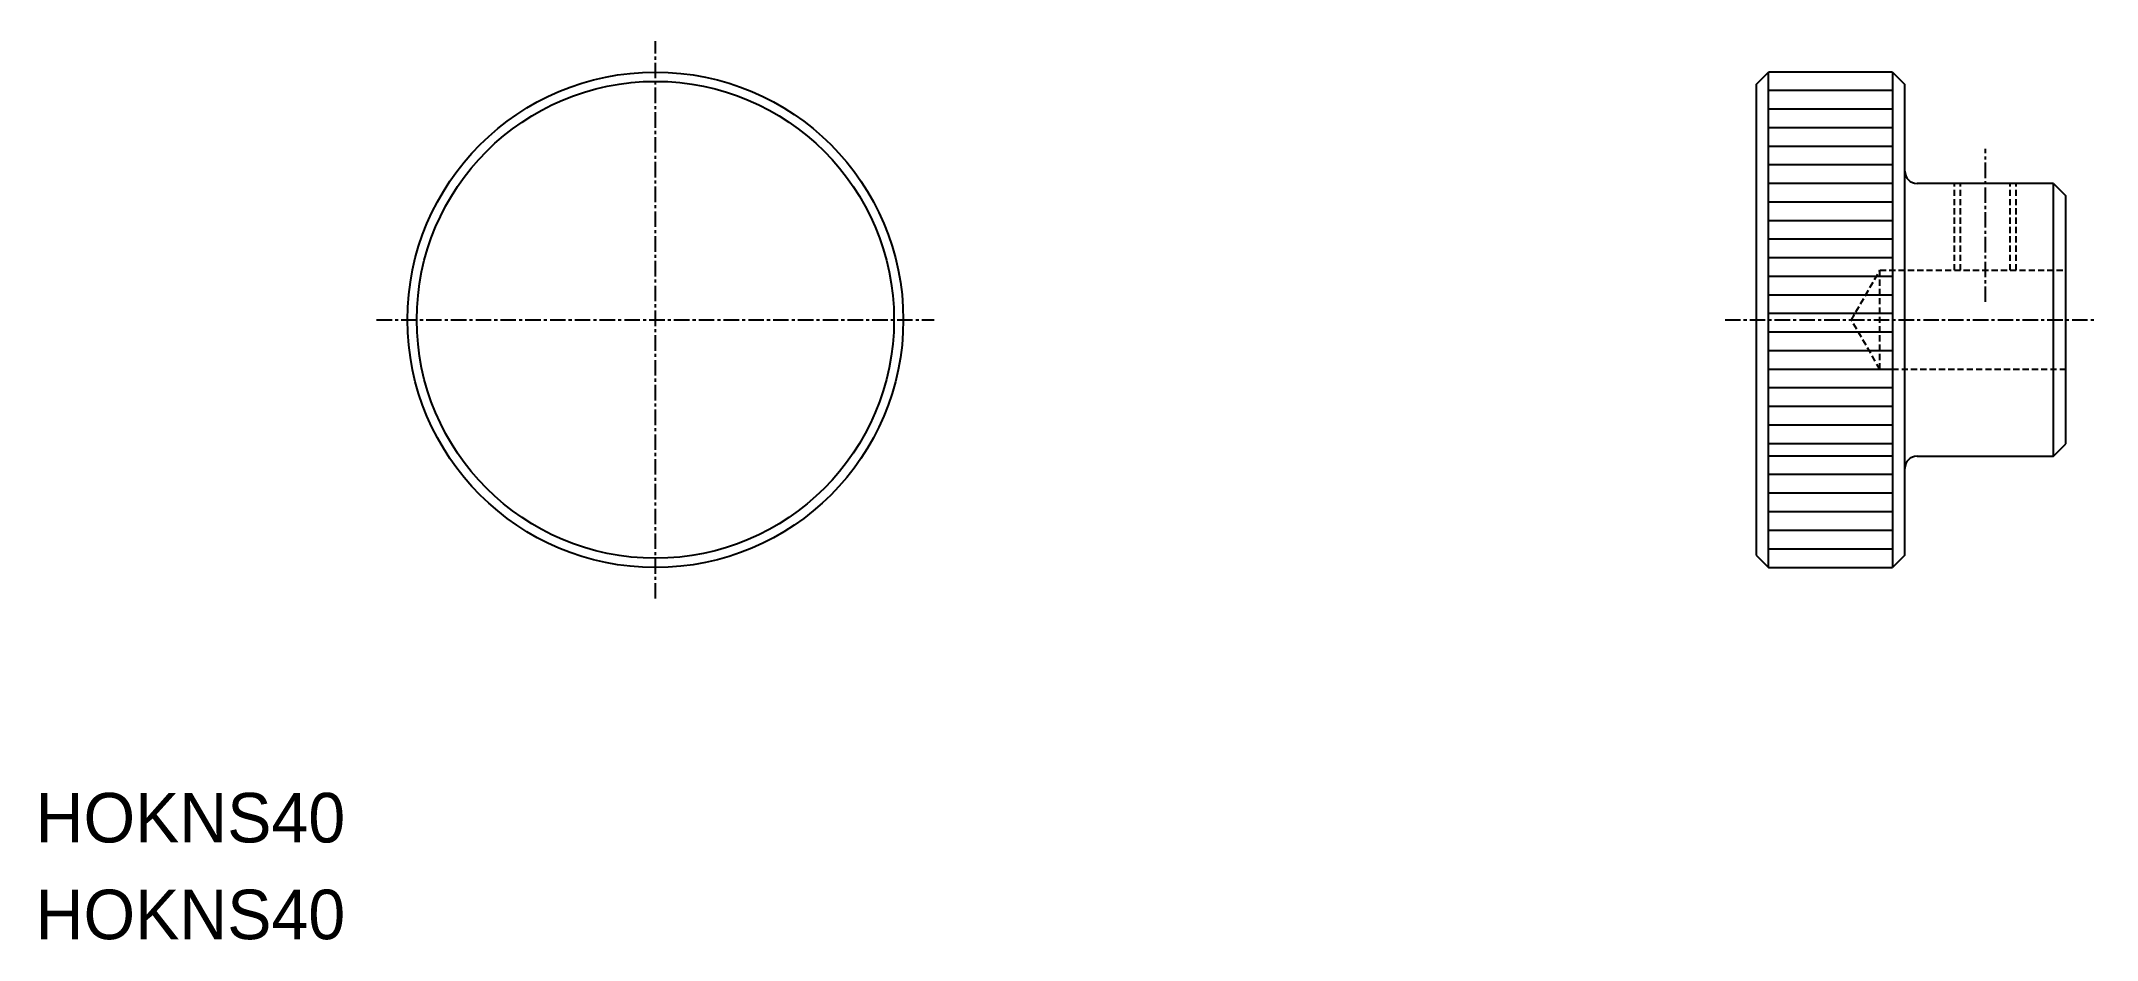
# Model space of a CAD drawing. Extents: x 0 to 166, y 0 to 72.
import ezdxf

# ---------------------------------------------------------------- set-up
doc = ezdxf.new("R2010")
doc.units = 0
doc.linetypes.add('CENTER', pattern=[2, 1.25, -0.25, 0.25, -0.25])
doc.linetypes.add('DASHED', pattern=[0.75, 0.5, -0.25])
doc.layers.get('0').update_dxf_attribs({"linetype": 'CONTINUOUS'})
doc.layers.add('CENTER', color=1, linetype='CENTER')

msp = doc.modelspace()

# ---------------------------------------------------------------- linework, layer by layer
at = {"color": 7, "linetype": 'CONTINUOUS'}
for p, q in [((138.8, 69), (139.8, 70)), ((139.8, 38.5), (139.8, 70)), ((149.8, 70), (139.8, 70)), ((149.8, 70), (150.8, 69)), ((149.8, 70), (149.8, 30)), ((138.8, 69), (138.8, 31)), ((149.8, 68.5), (139.8, 68.5)), ((150.8, 31), (150.8, 69)), ((150.8, 69), (150.8, 69)), ((149.8, 67), (139.8, 67)), ((149.8, 65.5), (139.8, 65.5)), ((149.8, 64), (139.8, 64)), ((149.8, 62.5), (139.8, 62.5)), ((149.8, 61), (139.8, 61)), ((162.8, 61), (151.8, 61)), ((162.8, 39), (162.8, 61)), ((162.8, 61), (163.8, 60)), ((163.8, 40), (163.8, 60)), ((149.8, 59.5), (139.8, 59.5)), ((149.8, 58), (139.8, 58)), ((149.8, 56.5), (139.8, 56.5)), ((149.8, 55), (139.8, 55)), ((139.8, 54.25), (139.8, 54.25)), ((149.8, 53.5), (139.8, 53.5)), ((149.8, 52), (139.8, 52)), ((149.8, 50.5), (139.8, 50.5)), ((149.8, 49), (139.8, 49)), ((149.8, 47.5), (139.8, 47.5)), ((139.8, 46.37), (139.8, 46.37)), ((149.8, 46), (139.8, 46)), ((149.8, 44.5), (139.8, 44.5)), ((149.8, 43), (139.8, 43)), ((149.8, 41.5), (139.8, 41.5)), ((149.8, 40), (139.8, 40)), ((162.8, 39), (163.8, 40)), ((149.8, 39), (139.8, 39)), ((139.8, 32.5), (139.8, 38.5)), ((151.8, 39), (162.8, 39)), ((149.8, 37.5), (139.8, 37.5)), ((149.8, 36), (139.8, 36)), ((149.8, 34.5), (139.8, 34.5)), ((149.8, 33), (139.8, 33)), ((139.8, 30), (139.8, 32.5)), ((138.8, 31), (139.8, 30)), ((139.8, 31.5), (149.8, 31.5)), ((139.8, 30), (149.8, 30)), ((150.8, 31), (149.8, 30)), ((150.8, 31), (150.8, 31))]:
    msp.add_line(p, q, dxfattribs=at)
at = {"color": 3, "linetype": 'DASHED'}
for p, q in [((154.8, 54), (154.8, 61)), ((155.3, 54), (155.3, 61)), ((159.3, 54), (159.3, 61)), ((159.8, 54), (159.8, 61)), ((146.49, 50), (148.8, 54)), ((148.8, 46), (148.8, 54)), ((148.8, 54), (163.8, 54)), ((148.8, 46), (146.49, 50)), ((163.8, 46), (148.8, 46))]:
    msp.add_line(p, q, dxfattribs=at)
at = {"color": 7, "linetype": 'CONTINUOUS'}
for radius in [20, 19.25]:
    msp.add_circle((50, 50), radius, dxfattribs=at)
for centre, start, end in [((151.8, 62), 180, 270), ((151.8, 38), 90, 180)]:
    msp.add_arc(centre, 1, start, end, dxfattribs=at)
at = {"layer": 'CENTER', "color": 1, "linetype": 'CENTER'}
for p, q in [((50, 27.5), (50, 72.5)), ((157.3, 51.44), (157.3, 63.79)), ((27.5, 50), (72.5, 50)), ((136.3, 50), (166.3, 50))]:
    msp.add_line(p, q, dxfattribs=at)

# ---------------------------------------------------------------- texts
at = {"color": 7, "linetype": 'CONTINUOUS'}
for p in [(0, 7.81), (0, 0)]:
    msp.add_text('HOKNS40', height=4, dxfattribs=at).set_placement(p)

doc.saveas('drawing.dxf')
